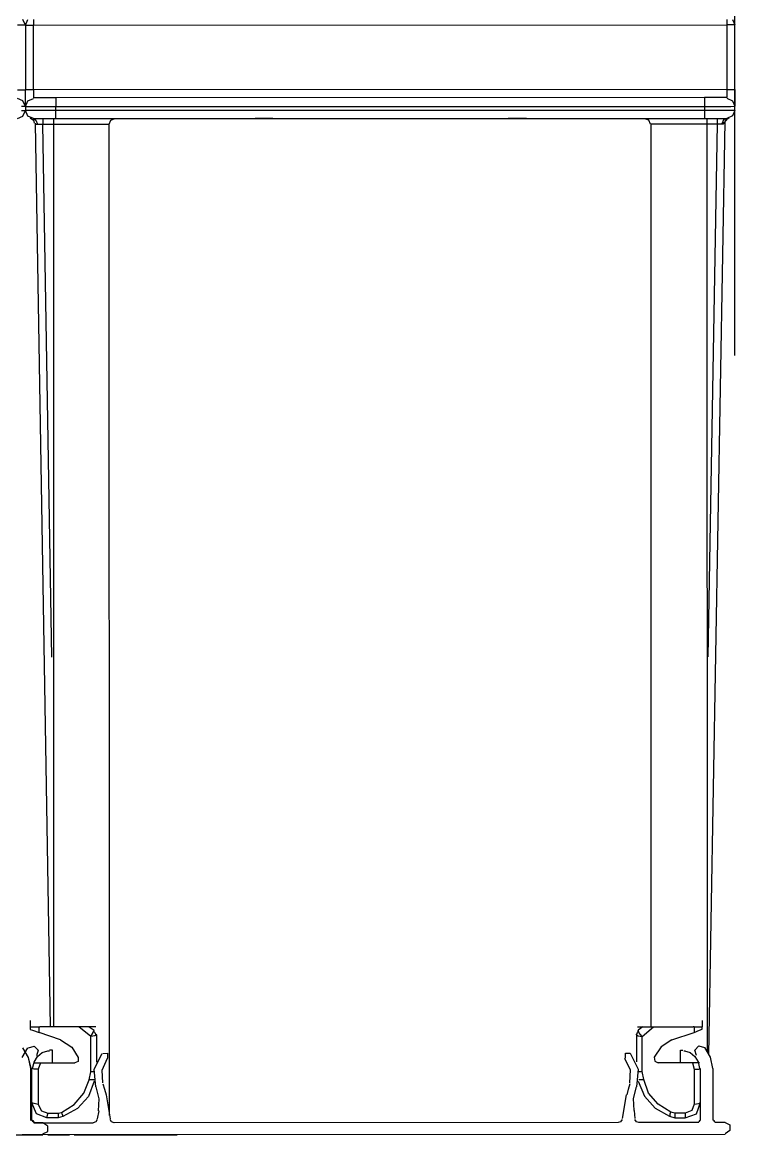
# Model space of a CAD drawing. Header units: millimetres. Extents: x 0 to 99.3, y 0 to 70.2.
# Drawn here: x 15.2661 to 15.3555, y 26.7955 to 26.9351 of the extents above; entities that cross this region are included whole.
import ezdxf

# ---------------------------------------------------------------- set-up
doc = ezdxf.new("R2010")
doc.units = ezdxf.units.MM
doc.layers.add('ARQUITECTÓNICO', color=152, linetype='Continuous', lineweight=0)
doc.layers.add('Muebles', color=2, linetype='Continuous')

# ---------------------------------------------------------------- blocks, each defined once
blk = doc.blocks.new('racki')
at = {"layer": 'Muebles'}
for p, q in [((1558.97883, 470.62778), (1558.97823, 470.62748)), ((1558.97823, 470.62748), (1558.97823, 470.62678)), ((1559.0688, 470.62785), (1558.97883, 470.62788)), ((1559.58703, 470.62735), (1559.58763, 470.62775)), ((1559.58703, 470.62665), (1559.58703, 470.62735)), ((1559.58763, 470.62785), (1559.6758, 470.62788)), ((1559.65638, 470.62787), (1559.65658, 470.62787)), ((1559.65708, 470.62787), (1559.65638, 470.62787)), ((1559.65638, 470.62787), (1559.65728, 470.62787)), ((1559.65728, 470.62787), (1559.65638, 470.62787)), ((1559.65638, 470.62787), (1559.65708, 470.62787)), ((1559.65658, 470.62787), (1559.65638, 470.62787)), ((1559.65658, 470.62787), (1559.66929, 470.62787)), ((1559.65728, 470.62787), (1559.65658, 470.62787)), ((1559.65658, 470.62787), (1559.65728, 470.62787)), ((1559.65728, 470.62787), (1559.65658, 470.62787)), ((1559.65658, 470.62787), (1559.65728, 470.62787)), ((1559.65658, 470.62787), (1559.65728, 470.62787)), ((1559.65728, 470.62787), (1559.65658, 470.62787)), ((1559.66929, 470.62787), (1559.65658, 470.62787)), ((1559.65658, 470.62787), (1559.66929, 470.62787)), ((1559.65778, 470.62787), (1559.65768, 470.62787)), ((1559.65768, 470.62787), (1559.66819, 470.62787)), ((1559.65788, 470.62787), (1559.65778, 470.62787)), ((1559.65798, 470.62787), (1559.65788, 470.62787)), ((1559.65808, 470.62787), (1559.65798, 470.62787)), ((1559.65818, 470.62787), (1559.65808, 470.62787)), ((1559.66109, 470.62787), (1559.65818, 470.62787)), ((1559.65828, 470.62787), (1559.65818, 470.62787)), ((1559.65979, 470.62787), (1559.65828, 470.62787)), ((1559.66259, 470.62787), (1559.65828, 470.62787)), ((1559.65838, 470.62787), (1559.65828, 470.62787)), ((1559.65828, 470.62787), (1559.65838, 470.62787)), ((1559.65838, 470.62787), (1559.65828, 470.62787)), ((1559.65828, 470.62787), (1559.65878, 470.62787)), ((1559.65888, 470.62787), (1559.65828, 470.62787)), ((1559.65828, 470.62787), (1559.65838, 470.62787)), ((1559.65838, 470.62787), (1559.65828, 470.62787)), ((1559.65838, 470.62787), (1559.65848, 470.62787)), ((1559.65878, 470.62787), (1559.65838, 470.62787)), ((1559.65878, 470.62787), (1559.65838, 470.62787)), ((1559.65838, 470.62787), (1559.65888, 470.62787)), ((1559.65848, 470.62787), (1559.65838, 470.62787)), ((1559.66429, 470.62787), (1559.65848, 470.62787)), ((1559.65848, 470.62787), (1559.65858, 470.62787)), ((1559.65858, 470.62787), (1559.65848, 470.62787)), ((1559.65858, 470.62787), (1559.65868, 470.62787)), ((1559.65878, 470.62787), (1559.65858, 470.62787)), ((1559.65868, 470.62787), (1559.65878, 470.62787)), ((1559.65878, 470.62787), (1559.65888, 470.62787)), ((1559.65939, 470.62787), (1559.65878, 470.62787)), ((1559.65939, 470.62787), (1559.65878, 470.62787)), ((1559.65878, 470.62787), (1559.65929, 470.62787)), ((1559.65888, 470.62787), (1559.65878, 470.62787)), ((1559.65888, 470.62787), (1559.65898, 470.62787)), ((1559.65949, 470.62787), (1559.65888, 470.62787)), ((1559.65888, 470.62787), (1559.65959, 470.62787)), ((1559.65898, 470.62787), (1559.65888, 470.62787)), ((1559.66409, 470.62787), (1559.65898, 470.62787)), ((1559.65898, 470.62787), (1559.65908, 470.62787)), ((1559.65908, 470.62787), (1559.65929, 470.62787)), ((1559.65929, 470.62787), (1559.65918, 470.62787)), ((1559.65918, 470.62787), (1559.66699, 470.62787)), ((1559.65939, 470.62787), (1559.65918, 470.62787)), ((1559.65929, 470.62787), (1559.65939, 470.62787)), ((1559.65939, 470.62787), (1559.65929, 470.62787)), ((1559.65929, 470.62787), (1559.66009, 470.62787)), ((1559.65939, 470.62787), (1559.65959, 470.62787)), ((1559.65959, 470.62787), (1559.65939, 470.62787)), ((1559.66009, 470.62787), (1559.65939, 470.62787)), ((1559.66009, 470.62787), (1559.65939, 470.62787)), ((1559.65949, 470.62787), (1559.65939, 470.62787)), ((1559.65989, 470.62787), (1559.65949, 470.62787)), ((1559.65959, 470.62787), (1559.65949, 470.62787)), ((1559.65949, 470.62787), (1559.65969, 470.62787)), ((1559.65969, 470.62787), (1559.65949, 470.62787)), ((1559.65949, 470.62787), (1559.65959, 470.62787)), ((1559.65969, 470.62787), (1559.65949, 470.62787)), ((1559.65959, 470.62787), (1559.65969, 470.62787)), ((1559.65969, 470.62787), (1559.65959, 470.62787)), ((1559.65959, 470.62787), (1559.65989, 470.62787)), ((1559.65979, 470.62787), (1559.65959, 470.62787)), ((1559.65959, 470.62787), (1559.65979, 470.62787)), ((1559.65969, 470.62787), (1559.65989, 470.62787)), ((1559.65979, 470.62787), (1559.65969, 470.62787)), ((1559.65969, 470.62787), (1559.65979, 470.62787)), ((1559.65979, 470.62787), (1559.65969, 470.62787)), ((1559.65979, 470.62787), (1559.65969, 470.62787)), ((1559.65999, 470.62787), (1559.65979, 470.62787)), ((1559.65999, 470.62787), (1559.65979, 470.62787)), ((1559.65979, 470.62787), (1559.65999, 470.62787)), ((1559.65999, 470.62787), (1559.65979, 470.62787)), ((1559.65979, 470.62787), (1559.65999, 470.62787)), ((1559.65979, 470.62787), (1559.65989, 470.62787)), ((1559.65999, 470.62787), (1559.65979, 470.62787)), ((1559.65989, 470.62787), (1559.66009, 470.62787)), ((1559.66029, 470.62787), (1559.65989, 470.62787)), ((1559.65989, 470.62787), (1559.66039, 470.62787)), ((1559.65989, 470.62787), (1559.66009, 470.62787)), ((1559.66009, 470.62787), (1559.65999, 470.62787)), ((1559.66009, 470.62787), (1559.65999, 470.62787)), ((1559.65999, 470.62787), (1559.66009, 470.62787)), ((1559.66009, 470.62787), (1559.65999, 470.62787)), ((1559.65999, 470.62787), (1559.66009, 470.62787)), ((1559.66019, 470.62787), (1559.65999, 470.62787)), ((1559.66009, 470.62787), (1559.66029, 470.62787)), ((1559.66019, 470.62787), (1559.66009, 470.62787)), ((1559.66029, 470.62787), (1559.66009, 470.62787)), ((1559.66059, 470.62787), (1559.66009, 470.62787)), ((1559.66009, 470.62787), (1559.66059, 470.62787)), ((1559.66009, 470.62787), (1559.66019, 470.62787)), ((1559.66019, 470.62787), (1559.66009, 470.62787)), ((1559.66009, 470.62787), (1559.66029, 470.62787)), ((1559.66039, 470.62787), (1559.66019, 470.62787)), ((1559.66039, 470.62787), (1559.66019, 470.62787)), ((1559.66029, 470.62787), (1559.66039, 470.62787)), ((1559.66049, 470.62787), (1559.66029, 470.62787)), ((1559.66079, 470.62787), (1559.66029, 470.62787)), ((1559.66029, 470.62787), (1559.66049, 470.62787)), ((1559.66039, 470.62787), (1559.66059, 470.62787)), ((1559.66059, 470.62787), (1559.66039, 470.62787)), ((1559.66039, 470.62787), (1559.66319, 470.62787)), ((1559.66049, 470.62787), (1559.66039, 470.62787)), ((1559.66039, 470.62787), (1559.66079, 470.62787)), ((1559.66049, 470.62787), (1559.66039, 470.62787)), ((1559.66099, 470.62787), (1559.66049, 470.62787)), ((1559.66059, 470.62787), (1559.66049, 470.62787)), ((1559.66049, 470.62787), (1559.66059, 470.62787)), ((1559.66069, 470.62787), (1559.66049, 470.62787)), ((1559.66059, 470.62787), (1559.66079, 470.62787)), ((1559.66089, 470.62787), (1559.66059, 470.62787)), ((1559.66069, 470.62787), (1559.66059, 470.62787)), ((1559.66109, 470.62787), (1559.66059, 470.62787)), ((1559.66059, 470.62787), (1559.66099, 470.62787)), ((1559.66059, 470.62787), (1559.66079, 470.62787)), ((1559.66079, 470.62787), (1559.66069, 470.62787)), ((1559.66089, 470.62787), (1559.66069, 470.62787)), ((1559.66079, 470.62787), (1559.66099, 470.62787)), ((1559.66279, 470.62787), (1559.66079, 470.62787)), ((1559.66129, 470.62787), (1559.66079, 470.62787)), ((1559.66079, 470.62787), (1559.66129, 470.62787)), ((1559.66079, 470.62787), (1559.66099, 470.62787)), ((1559.66179, 470.62787), (1559.66089, 470.62787)), ((1559.66109, 470.62787), (1559.66089, 470.62787)), ((1559.66109, 470.62787), (1559.66089, 470.62787)), ((1559.66099, 470.62787), (1559.66119, 470.62787)), ((1559.66149, 470.62787), (1559.66099, 470.62787)), ((1559.66149, 470.62787), (1559.66099, 470.62787)), ((1559.66099, 470.62787), (1559.66149, 470.62787)), ((1559.66099, 470.62787), (1559.66119, 470.62787)), ((1559.66509, 470.62787), (1559.66109, 470.62787)), ((1559.66699, 470.62787), (1559.66109, 470.62787)), ((1559.66129, 470.62787), (1559.66109, 470.62787)), ((1559.66109, 470.62787), (1559.66509, 470.62787)), ((1559.66699, 470.62787), (1559.66109, 470.62787)), ((1559.66109, 470.62787), (1559.66329, 470.62787)), ((1559.66329, 470.62787), (1559.66109, 470.62787)), ((1559.66109, 470.62787), (1559.66699, 470.62787)), ((1559.66699, 470.62787), (1559.66109, 470.62787)), ((1559.66529, 470.62787), (1559.66109, 470.62787)), ((1559.66109, 470.62787), (1559.66579, 470.62787)), ((1559.66149, 470.62787), (1559.66109, 470.62787)), ((1559.66229, 470.62787), (1559.66109, 470.62787)), ((1559.66109, 470.62787), (1559.66229, 470.62787)), ((1559.66699, 470.62787), (1559.66109, 470.62787)), ((1559.66109, 470.62787), (1559.66119, 470.62787)), ((1559.66129, 470.62787), (1559.66109, 470.62787)), ((1559.66119, 470.62787), (1559.66139, 470.62787)), ((1559.66119, 470.62787), (1559.66129, 470.62787)), ((1559.66119, 470.62787), (1559.66139, 470.62787)), ((1559.66439, 470.62787), (1559.66129, 470.62787)), ((1559.66179, 470.62787), (1559.66129, 470.62787)), ((1559.66129, 470.62787), (1559.66179, 470.62787)), ((1559.66129, 470.62787), (1559.66139, 470.62787)), ((1559.66149, 470.62787), (1559.66129, 470.62787)), ((1559.66139, 470.62787), (1559.66159, 470.62787)), ((1559.66139, 470.62787), (1559.66149, 470.62787)), ((1559.66139, 470.62787), (1559.66159, 470.62787)), ((1559.66199, 470.62787), (1559.66149, 470.62787)), ((1559.66199, 470.62787), (1559.66149, 470.62787)), ((1559.66149, 470.62787), (1559.66199, 470.62787)), ((1559.66149, 470.62787), (1559.66159, 470.62787)), ((1559.66169, 470.62787), (1559.66149, 470.62787)), ((1559.66159, 470.62787), (1559.66179, 470.62787)), ((1559.66159, 470.62787), (1559.66169, 470.62787)), ((1559.66159, 470.62787), (1559.66179, 470.62787)), ((1559.66169, 470.62787), (1559.66179, 470.62787)), ((1559.66189, 470.62787), (1559.66169, 470.62787)), ((1559.66179, 470.62787), (1559.66199, 470.62787)), ((1559.66229, 470.62787), (1559.66179, 470.62787)), ((1559.66179, 470.62787), (1559.66229, 470.62787)), ((1559.66179, 470.62787), (1559.66189, 470.62787)), ((1559.66179, 470.62787), (1559.66199, 470.62787)), ((1559.66189, 470.62787), (1559.66619, 470.62787)), ((1559.66199, 470.62787), (1559.66189, 470.62787)), ((1559.66199, 470.62787), (1559.66219, 470.62787)), ((1559.66229, 470.62787), (1559.66199, 470.62787)), ((1559.66199, 470.62787), (1559.66259, 470.62787)), ((1559.66249, 470.62787), (1559.66199, 470.62787)), ((1559.66219, 470.62787), (1559.66199, 470.62787)), ((1559.66199, 470.62787), (1559.66209, 470.62787)), ((1559.66209, 470.62787), (1559.66229, 470.62787)), ((1559.66219, 470.62787), (1559.66229, 470.62787)), ((1559.66219, 470.62787), (1559.66249, 470.62787)), ((1559.66249, 470.62787), (1559.66219, 470.62787)), ((1559.66219, 470.62787), (1559.66229, 470.62787)), ((1559.66229, 470.62787), (1559.66219, 470.62787)), ((1559.66239, 470.62787), (1559.66219, 470.62787)), ((1559.66229, 470.62787), (1559.66699, 470.62787)), ((1559.66239, 470.62787), (1559.66229, 470.62787)), ((1559.66229, 470.62787), (1559.66559, 470.62787)), ((1559.66229, 470.62787), (1559.66249, 470.62787)), ((1559.66249, 470.62787), (1559.66229, 470.62787)), ((1559.66699, 470.62787), (1559.66229, 470.62787)), ((1559.66229, 470.62787), (1559.66279, 470.62787)), ((1559.66279, 470.62787), (1559.66229, 470.62787)), ((1559.66229, 470.62787), (1559.66259, 470.62787)), ((1559.66269, 470.62787), (1559.66229, 470.62787)), ((1559.66229, 470.62787), (1559.66249, 470.62787)), ((1559.66249, 470.62787), (1559.66239, 470.62787)), ((1559.66259, 470.62787), (1559.66239, 470.62787)), ((1559.66259, 470.62787), (1559.66249, 470.62787)), ((1559.66249, 470.62787), (1559.66269, 470.62787)), ((1559.66309, 470.62787), (1559.66249, 470.62787)), ((1559.66309, 470.62787), (1559.66249, 470.62787)), ((1559.66249, 470.62787), (1559.66279, 470.62787)), ((1559.66259, 470.62787), (1559.66249, 470.62787)), ((1559.66249, 470.62787), (1559.66269, 470.62787)), ((1559.66269, 470.62787), (1559.66259, 470.62787)), ((1559.66259, 470.62787), (1559.66289, 470.62787)), ((1559.66259, 470.62787), (1559.66319, 470.62787)), ((1559.66269, 470.62787), (1559.66259, 470.62787)), ((1559.66259, 470.62787), (1559.66269, 470.62787)), ((1559.66279, 470.62787), (1559.66259, 470.62787)), ((1559.66519, 470.62787), (1559.66269, 470.62787)), ((1559.66269, 470.62787), (1559.66289, 470.62787)), ((1559.66299, 470.62787), (1559.66269, 470.62787)), ((1559.66269, 470.62787), (1559.66289, 470.62787)), ((1559.66289, 470.62787), (1559.66269, 470.62787)), ((1559.66269, 470.62787), (1559.66279, 470.62787)), ((1559.66289, 470.62787), (1559.66279, 470.62787)), ((1559.66279, 470.62787), (1559.66329, 470.62787)), ((1559.66329, 470.62787), (1559.66279, 470.62787)), ((1559.66279, 470.62787), (1559.66299, 470.62787)), ((1559.66289, 470.62787), (1559.66279, 470.62787)), ((1559.66279, 470.62787), (1559.66299, 470.62787)), ((1559.66289, 470.62787), (1559.66299, 470.62787)), ((1559.66289, 470.62787), (1559.66319, 470.62787)), ((1559.66309, 470.62787), (1559.66289, 470.62787)), ((1559.66289, 470.62787), (1559.66309, 470.62787)), ((1559.66309, 470.62787), (1559.66289, 470.62787)), ((1559.66309, 470.62787), (1559.66289, 470.62787)), ((1559.66299, 470.62787), (1559.66319, 470.62787)), ((1559.66299, 470.62787), (1559.66309, 470.62787)), ((1559.66309, 470.62787), (1559.66299, 470.62787)), ((1559.66299, 470.62787), (1559.66309, 470.62787)), ((1559.66429, 470.62787), (1559.66309, 470.62787)), ((1559.66309, 470.62787), (1559.66469, 470.62787)), ((1559.66469, 470.62787), (1559.66309, 470.62787)), ((1559.66329, 470.62787), (1559.66309, 470.62787)), ((1559.66319, 470.62787), (1559.66309, 470.62787)), ((1559.66359, 470.62787), (1559.66309, 470.62787)), ((1559.66309, 470.62787), (1559.66319, 470.62787)), ((1559.66319, 470.62787), (1559.66309, 470.62787)), ((1559.66319, 470.62787), (1559.66329, 470.62787)), ((1559.66319, 470.62787), (1559.66349, 470.62787)), ((1559.66319, 470.62787), (1559.66369, 470.62787)), ((1559.66329, 470.62787), (1559.66349, 470.62787)), ((1559.66359, 470.62787), (1559.66329, 470.62787)), ((1559.66329, 470.62787), (1559.66379, 470.62787)), ((1559.66379, 470.62787), (1559.66329, 470.62787)), ((1559.66349, 470.62787), (1559.66359, 470.62787)), ((1559.66349, 470.62787), (1559.66369, 470.62787)), ((1559.66359, 470.62787), (1559.66369, 470.62787)), ((1559.66419, 470.62787), (1559.66359, 470.62787)), ((1559.66419, 470.62787), (1559.66359, 470.62787)), ((1559.66369, 470.62787), (1559.66379, 470.62787)), ((1559.66369, 470.62787), (1559.66429, 470.62787)), ((1559.66369, 470.62787), (1559.66429, 470.62787)), ((1559.66379, 470.62787), (1559.66389, 470.62787)), ((1559.66379, 470.62787), (1559.66419, 470.62787)), ((1559.66429, 470.62787), (1559.66379, 470.62787)), ((1559.66389, 470.62787), (1559.66399, 470.62787)), ((1559.66399, 470.62787), (1559.66409, 470.62787)), ((1559.66409, 470.62787), (1559.66419, 470.62787)), ((1559.66429, 470.62787), (1559.66409, 470.62787)), ((1559.66429, 470.62787), (1559.66419, 470.62787)), ((1559.66429, 470.62787), (1559.66419, 470.62787)), ((1559.66419, 470.62787), (1559.66429, 470.62787)), ((1559.66439, 470.62787), (1559.66429, 470.62787)), ((1559.66439, 470.62787), (1559.66429, 470.62787)), ((1559.66429, 470.62787), (1559.66699, 470.62787)), ((1559.66449, 470.62787), (1559.66439, 470.62787)), ((1559.66449, 470.62787), (1559.66439, 470.62787)), ((1559.66699, 470.62787), (1559.66449, 470.62787)), ((1559.66459, 470.62787), (1559.66449, 470.62787)), ((1559.66469, 470.62787), (1559.66459, 470.62787)), ((1559.66479, 470.62787), (1559.66469, 470.62787)), ((1559.66699, 470.62787), (1559.66479, 470.62787)), ((1559.66479, 470.62787), (1559.66699, 470.62787)), ((1559.66489, 470.62787), (1559.66479, 470.62787)), ((1559.66819, 470.62787), (1559.66489, 470.62787)), ((1559.66529, 470.62787), (1559.66519, 470.62787)), ((1559.66539, 470.62787), (1559.66529, 470.62787)), ((1559.66539, 470.62787), (1559.66529, 470.62787)), ((1559.66549, 470.62787), (1559.66539, 470.62787)), ((1559.66539, 470.62787), (1559.66559, 470.62787)), ((1559.66549, 470.62787), (1559.66539, 470.62787)), ((1559.66559, 470.62787), (1559.66549, 470.62787)), ((1559.66559, 470.62787), (1559.66549, 470.62787)), ((1559.66559, 470.62787), (1559.66569, 470.62787)), ((1559.66569, 470.62787), (1559.66559, 470.62787)), ((1559.66579, 470.62787), (1559.66599, 470.62787)), ((1559.66599, 470.62787), (1559.66619, 470.62787)), ((1559.66699, 470.62787), (1559.66599, 470.62787)), ((1559.66599, 470.62787), (1559.66699, 470.62787)), ((1559.66619, 470.62787), (1559.66629, 470.62787)), ((1559.66619, 470.62787), (1559.66629, 470.62787)), ((1559.66629, 470.62787), (1559.66639, 470.62787)), ((1559.66639, 470.62787), (1559.66649, 470.62787)), ((1559.66649, 470.62787), (1559.66659, 470.62787)), ((1559.66659, 470.62787), (1559.66669, 470.62787)), ((1559.66669, 470.62787), (1559.66679, 470.62787)), ((1559.66679, 470.62787), (1559.66689, 470.62787)), ((1559.66689, 470.62787), (1559.66699, 470.62787)), ((1559.6725, 470.62788), (1559.66989, 470.62787)), ((1559.6723, 470.62788), (1559.66989, 470.62787)), ((1559.6726, 470.62788), (1559.66999, 470.62787)), ((1559.66999, 470.62787), (1559.6718, 470.62787)), ((1559.6726, 470.62788), (1559.66999, 470.62787)), ((1559.66999, 470.62787), (1559.6726, 470.62788)), ((1559.6726, 470.62788), (1559.66999, 470.62787)), ((1559.6726, 470.62788), (1559.66999, 470.62787)), ((1559.66999, 470.62787), (1559.6716, 470.62787)), ((1559.6716, 470.62787), (1559.66999, 470.62787)), ((1559.66999, 470.62787), (1559.6726, 470.62788)), ((1559.6726, 470.62788), (1559.66999, 470.62787)), ((1559.66999, 470.62787), (1559.6716, 470.62787)), ((1559.6716, 470.62787), (1559.66999, 470.62787)), ((1559.66999, 470.62787), (1559.6726, 470.62788)), ((1559.6726, 470.62788), (1559.66999, 470.62787)), ((1559.6726, 470.62788), (1559.66999, 470.62787)), ((1559.66999, 470.62787), (1559.6726, 470.62788)), ((1559.6726, 470.62788), (1559.66999, 470.62787)), ((1559.66999, 470.62787), (1559.6715, 470.62787)), ((1559.6715, 470.62787), (1559.66999, 470.62787)), ((1559.66999, 470.62787), (1559.6726, 470.62788)), ((1559.6726, 470.62788), (1559.66999, 470.62787)), ((1559.6726, 470.62788), (1559.66999, 470.62787)), ((1559.66999, 470.62787), (1559.6726, 470.62788)), ((1559.6726, 470.62788), (1559.66999, 470.62787)), ((1559.66999, 470.62787), (1559.6715, 470.62787)), ((1559.6715, 470.62787), (1559.66999, 470.62787)), ((1559.66999, 470.62787), (1559.6726, 470.62788)), ((1559.6726, 470.62788), (1559.66999, 470.62787)), ((1559.66999, 470.62787), (1559.67059, 470.62787)), ((1559.66999, 470.62787), (1559.67059, 470.62787)), ((1559.66999, 470.62787), (1559.67059, 470.62787)), ((1559.67059, 470.62787), (1559.66999, 470.62787)), ((1559.66999, 470.62787), (1559.67059, 470.62787)), ((1559.66999, 470.62787), (1559.67009, 470.62787)), ((1559.67009, 470.62787), (1559.67019, 470.62787)), ((1559.67019, 470.62787), (1559.67029, 470.62787)), ((1559.672, 470.62788), (1559.67029, 470.62787)), ((1559.67029, 470.62787), (1559.67049, 470.62787)), ((1559.67029, 470.62787), (1559.67049, 470.62787)), ((1559.67049, 470.62787), (1559.6726, 470.62788)), ((1559.6726, 470.62788), (1559.67049, 470.62787)), ((1559.67049, 470.62787), (1559.6726, 470.62788)), ((1559.6726, 470.62788), (1559.67049, 470.62787)), ((1559.67049, 470.62787), (1559.6726, 470.62788)), ((1559.6726, 470.62788), (1559.67049, 470.62787)), ((1559.67049, 470.62787), (1559.6726, 470.62788)), ((1559.6726, 470.62788), (1559.67049, 470.62787)), ((1559.67049, 470.62787), (1559.67059, 470.62787)), ((1559.67049, 470.62787), (1559.67059, 470.62787)), ((1559.6726, 470.62788), (1559.67059, 470.62787)), ((1559.67059, 470.62787), (1559.6726, 470.62788)), ((1559.67059, 470.62787), (1559.67089, 470.62787)), ((1559.67059, 470.62787), (1559.67079, 470.62787)), ((1559.67069, 470.62787), (1559.67059, 470.62787)), ((1559.67059, 470.62787), (1559.67069, 470.62787)), ((1559.67059, 470.62787), (1559.67089, 470.62787)), ((1559.67059, 470.62787), (1559.67089, 470.62787)), ((1559.67059, 470.62787), (1559.67099, 470.62787)), ((1559.67069, 470.62787), (1559.67059, 470.62787)), ((1559.67059, 470.62787), (1559.67069, 470.62787)), ((1559.67079, 470.62787), (1559.67069, 470.62787)), ((1559.67069, 470.62787), (1559.67079, 470.62787)), ((1559.67079, 470.62787), (1559.67069, 470.62787)), ((1559.67069, 470.62787), (1559.67079, 470.62787)), ((1559.6717, 470.62787), (1559.67079, 470.62787)), ((1559.67079, 470.62787), (1559.6717, 470.62787)), ((1559.6717, 470.62787), (1559.67079, 470.62787)), ((1559.67079, 470.62787), (1559.6717, 470.62787)), ((1559.6717, 470.62787), (1559.67079, 470.62787)), ((1559.67079, 470.62787), (1559.6717, 470.62787)), ((1559.67079, 470.62787), (1559.67109, 470.62787)), ((1559.67089, 470.62787), (1559.67079, 470.62787)), ((1559.67079, 470.62787), (1559.67089, 470.62787)), ((1559.67089, 470.62787), (1559.67079, 470.62787)), ((1559.67079, 470.62787), (1559.67089, 470.62787)), ((1559.67089, 470.62787), (1559.6716, 470.62787)), ((1559.67089, 470.62787), (1559.6716, 470.62787)), ((1559.67089, 470.62787), (1559.6716, 470.62787)), ((1559.67099, 470.62787), (1559.67089, 470.62787)), ((1559.67089, 470.62787), (1559.67099, 470.62787)), ((1559.67099, 470.62787), (1559.67089, 470.62787)), ((1559.67089, 470.62787), (1559.67099, 470.62787)), ((1559.6726, 470.62788), (1559.67099, 470.62787)), ((1559.67099, 470.62787), (1559.6726, 470.62788)), ((1559.6726, 470.62788), (1559.67099, 470.62787)), ((1559.67099, 470.62787), (1559.6726, 470.62788)), ((1559.67109, 470.62787), (1559.67099, 470.62787)), ((1559.67099, 470.62787), (1559.67109, 470.62787)), ((1559.67099, 470.62787), (1559.67109, 470.62787)), ((1559.6716, 470.62787), (1559.67109, 470.62787)), ((1559.67109, 470.62787), (1559.6726, 470.62788)), ((1559.67109, 470.62787), (1559.6713, 470.62787)), ((1559.67109, 470.62787), (1559.67119, 470.62787)), ((1559.67119, 470.62787), (1559.6713, 470.62787)), ((1559.6713, 470.62787), (1559.6714, 470.62787)), ((1559.6713, 470.62787), (1559.6714, 470.62787)), ((1559.6726, 470.62788), (1559.6714, 470.62787)), ((1559.6714, 470.62787), (1559.6715, 470.62787)), ((1559.6716, 470.62787), (1559.6715, 470.62787)), ((1559.6715, 470.62787), (1559.6719, 470.62788)), ((1559.6715, 470.62787), (1559.6716, 470.62787)), ((1559.6717, 470.62787), (1559.6716, 470.62787)), ((1559.6716, 470.62787), (1559.6719, 470.62788)), ((1559.6716, 470.62787), (1559.6719, 470.62788)), ((1559.6716, 470.62787), (1559.6719, 470.62788)), ((1559.6717, 470.62787), (1559.6716, 470.62787)), ((1559.6716, 470.62787), (1559.6717, 470.62787)), ((1559.6718, 470.62787), (1559.6717, 470.62787)), ((1559.6718, 470.62787), (1559.6717, 470.62787)), ((1559.6717, 470.62787), (1559.6718, 470.62787)), ((1559.6718, 470.62787), (1559.6726, 470.62788)), ((1559.6719, 470.62788), (1559.6718, 470.62787)), ((1559.6719, 470.62788), (1559.6718, 470.62787)), ((1559.6718, 470.62787), (1559.6719, 470.62788)), ((1559.6719, 470.62788), (1559.6726, 470.62788)), ((1559.6719, 470.62788), (1559.6726, 470.62788)), ((1559.6719, 470.62788), (1559.6726, 470.62788)), ((1559.6719, 470.62788), (1559.672, 470.62788)), ((1559.672, 470.62788), (1559.6721, 470.62788)), ((1559.6721, 470.62788), (1559.6722, 470.62788)), ((1559.6722, 470.62788), (1559.6723, 470.62788)), ((1559.6726, 470.62788), (1559.6723, 470.62788)), ((1559.6723, 470.62788), (1559.6726, 470.62788)), ((1559.6726, 470.62788), (1559.6723, 470.62788)), ((1559.6723, 470.62788), (1559.6724, 470.62788)), ((1559.6724, 470.62788), (1559.6723, 470.62788)), ((1559.6726, 470.62788), (1559.6723, 470.62788)), ((1559.6723, 470.62788), (1559.6726, 470.62788)), ((1559.6723, 470.62788), (1559.6726, 470.62788)), ((1559.6726, 470.62788), (1559.6723, 470.62788)), ((1559.6723, 470.62788), (1559.6724, 470.62788)), ((1559.6724, 470.62788), (1559.6725, 470.62788)), ((1559.6725, 470.62788), (1559.6724, 470.62788)), ((1559.6724, 470.62788), (1559.6725, 470.62788)), ((1559.6725, 470.62788), (1559.6726, 470.62788)), ((1559.6726, 470.62788), (1559.6725, 470.62788)), ((1559.6725, 470.62788), (1559.6726, 470.62788)), ((1559.6732, 470.62778), (1559.6726, 470.62748)), ((1559.6726, 470.62748), (1559.6726, 470.62678)), ((1558.97823, 470.62678), (1558.97883, 470.62638)), ((1558.97883, 470.62638), (1558.98003, 470.62638)), ((1558.98013, 470.62617), (1558.98003, 470.62627)), ((1558.98023, 470.62607), (1558.98013, 470.62617)), ((1558.98033, 470.62607), (1558.98033, 470.61957)), ((1559.58763, 470.62635), (1559.58703, 470.62665)), ((1559.58763, 470.62635), (1559.58893, 470.62635)), ((1559.58893, 470.62625), (1559.58903, 470.62615)), ((1559.58903, 470.62615), (1559.58913, 470.62605)), ((1559.58913, 470.62605), (1559.58913, 470.61955)), ((1559.59073, 470.62605), (1559.59083, 470.62615)), ((1559.59073, 470.62605), (1559.59073, 470.61955)), ((1559.59083, 470.62615), (1559.59093, 470.62625)), ((1559.59093, 470.62635), (1559.59844, 470.62635)), ((1559.59263, 470.62575), (1559.59123, 470.62525)), ((1559.59393, 470.62575), (1559.59263, 470.62575)), ((1559.59263, 470.62555), (1559.59263, 470.62575)), ((1559.59463, 470.62555), (1559.59393, 470.62575)), ((1559.59393, 470.62565), (1559.59393, 470.62575)), ((1559.59844, 470.62635), (1559.59874, 470.62625)), ((1559.59874, 470.62625), (1559.59894, 470.62595)), ((1559.59904, 470.62485), (1559.59894, 470.62585)), ((1559.60004, 470.62285), (1559.60054, 470.62585)), ((1559.60054, 470.62595), (1559.60074, 470.62626)), ((1559.60074, 470.62626), (1559.60104, 470.62636)), ((1559.60104, 470.62636), (1559.66429, 470.62637)), ((1559.66429, 470.62637), (1559.66459, 470.62627)), ((1559.66459, 470.62627), (1559.66479, 470.62597)), ((1559.66529, 470.62287), (1559.66479, 470.62587)), ((1559.66619, 470.62487), (1559.66639, 470.62587)), ((1559.66639, 470.62597), (1559.66659, 470.62627)), ((1559.66659, 470.62627), (1559.66689, 470.62637)), ((1559.6743, 470.62637), (1559.66689, 470.62637)), ((1559.6707, 470.62557), (1559.6713, 470.62577)), ((1559.6713, 470.62577), (1559.6727, 470.62577)), ((1559.6713, 470.62567), (1559.6713, 470.62577)), ((1559.6726, 470.62678), (1559.6732, 470.62638)), ((1559.6727, 470.62557), (1559.6727, 470.62577)), ((1559.6727, 470.62577), (1559.674, 470.62527)), ((1559.6732, 470.62638), (1559.6744, 470.62638)), ((1559.6743, 470.62627), (1559.6744, 470.62617)), ((1559.6745, 470.62617), (1559.6744, 470.62627)), ((1559.6744, 470.62617), (1559.6745, 470.62607)), ((1559.6746, 470.62607), (1559.6745, 470.62617)), ((1559.6746, 470.62607), (1559.6746, 470.61957)), ((1559.6747, 470.62607), (1559.6747, 470.61957)), ((1559.59123, 470.62525), (1559.59073, 470.62385)), ((1559.59153, 470.62405), (1559.59183, 470.62485)), ((1559.59183, 470.62485), (1559.59263, 470.62515)), ((1559.59263, 470.62515), (1559.59263, 470.62555)), ((1559.59263, 470.62515), (1559.59393, 470.62515)), ((1559.59393, 470.62545), (1559.59393, 470.62565)), ((1559.59393, 470.62515), (1559.59393, 470.62545)), ((1559.59393, 470.62515), (1559.59443, 470.62505)), ((1559.59453, 470.62525), (1559.59443, 470.62505)), ((1559.59443, 470.62505), (1559.59603, 470.62405)), ((1559.59463, 470.62555), (1559.59453, 470.62545)), ((1559.59453, 470.62545), (1559.59453, 470.62525)), ((1559.59643, 470.62455), (1559.59463, 470.62555)), ((1559.59774, 470.62305), (1559.59643, 470.62455)), ((1559.59904, 470.62485), (1559.59914, 470.62335)), ((1559.66486, 470.62546), (1559.66489, 470.5011)), ((1559.66619, 470.62337), (1559.66629, 470.62487)), ((1559.66749, 470.62307), (1559.66889, 470.62457)), ((1559.66889, 470.62457), (1559.6707, 470.62557)), ((1559.6709, 470.62507), (1559.66929, 470.62407)), ((1559.6707, 470.62557), (1559.6707, 470.62547)), ((1559.6707, 470.62547), (1559.6708, 470.62527)), ((1559.6708, 470.62527), (1559.6709, 470.62507)), ((1559.6713, 470.62517), (1559.6709, 470.62507)), ((1559.6713, 470.62547), (1559.6713, 470.62567)), ((1559.6713, 470.62517), (1559.6713, 470.62547)), ((1559.6726, 470.62517), (1559.6713, 470.62517)), ((1559.6726, 470.62517), (1559.6727, 470.62557)), ((1559.6734, 470.62487), (1559.6726, 470.62517)), ((1559.6738, 470.62407), (1559.6734, 470.62487)), ((1559.674, 470.62527), (1559.6746, 470.62387)), ((1559.59093, 470.62395), (1559.59073, 470.62385)), ((1559.59153, 470.62405), (1559.59093, 470.62395)), ((1559.59153, 470.61965), (1559.59153, 470.62405)), ((1559.59603, 470.62405), (1559.59724, 470.62265)), ((1559.59854, 470.62115), (1559.59774, 470.62305)), ((1559.59914, 470.62335), (1559.59874, 470.62185)), ((1559.66659, 470.62187), (1559.66619, 470.62337)), ((1559.66679, 470.62117), (1559.66749, 470.62307)), ((1559.66929, 470.62407), (1559.66809, 470.62267)), ((1559.6738, 470.61967), (1559.6738, 470.62407)), ((1559.6738, 470.62407), (1559.6743, 470.62397)), ((1559.6743, 470.62397), (1559.6746, 470.62387)), ((1559.59724, 470.62265), (1559.59784, 470.62095)), ((1559.59854, 470.61965), (1559.59874, 470.62185)), ((1559.59974, 470.62215), (1559.59954, 470.62145)), ((1559.59994, 470.62285), (1559.59974, 470.62215)), ((1559.66549, 470.62217), (1559.66529, 470.62287)), ((1559.66569, 470.62147), (1559.66549, 470.62217)), ((1559.66659, 470.62187), (1559.66679, 470.61967)), ((1559.66809, 470.62267), (1559.66739, 470.62097)), ((1559.59784, 470.62095), (1559.59804, 470.61995)), ((1559.59824, 470.62095), (1559.59784, 470.62095)), ((1559.59844, 470.62095), (1559.59824, 470.62095)), ((1559.59954, 470.61975), (1559.59964, 470.62135)), ((1559.66569, 470.62137), (1559.66579, 470.61977)), ((1559.66679, 470.62097), (1559.66709, 470.62097)), ((1559.66709, 470.62097), (1559.66739, 470.62097)), ((1559.66739, 470.62097), (1559.66719, 470.61997)), ((1558.98033, 470.61957), (1558.98063, 470.61817)), ((1559.58953, 470.61815), (1559.58923, 470.61955)), ((1559.59093, 470.61965), (1559.59073, 470.61955)), ((1559.59103, 470.61875), (1559.59083, 470.61955)), ((1559.59083, 470.61885), (1559.59093, 470.61885)), ((1559.59153, 470.61965), (1559.59093, 470.61965)), ((1559.59093, 470.61885), (1559.59113, 470.61885)), ((1559.59143, 470.61805), (1559.59103, 470.61875)), ((1559.59113, 470.61885), (1559.59143, 470.61885)), ((1559.59143, 470.61885), (1559.59173, 470.61885)), ((1559.59173, 470.61885), (1559.59153, 470.61965)), ((1559.59173, 470.61885), (1559.59604, 470.61885)), ((1559.59323, 470.61885), (1559.59323, 470.61725)), ((1559.59644, 470.61865), (1559.59604, 470.61885)), ((1559.59804, 470.61995), (1559.59804, 470.61555)), ((1559.59844, 470.61995), (1559.59804, 470.61995)), ((1559.59954, 470.61765), (1559.59854, 470.61965)), ((1559.59874, 470.61535), (1559.59874, 470.61875)), ((1559.60024, 470.61825), (1559.59954, 470.61975)), ((1559.66579, 470.61977), (1559.66509, 470.61827)), ((1559.66679, 470.61967), (1559.66579, 470.61767)), ((1559.66649, 470.61536), (1559.66649, 470.61877)), ((1559.66679, 470.61997), (1559.66719, 470.61997)), ((1559.66719, 470.61997), (1559.66719, 470.61556)), ((1559.6688, 470.61867), (1559.6692, 470.61887)), ((1559.6735, 470.61887), (1559.6692, 470.61887)), ((1559.672, 470.61887), (1559.672, 470.61727)), ((1559.6735, 470.61887), (1559.6738, 470.61967)), ((1559.6739, 470.61887), (1559.6735, 470.61887)), ((1559.6738, 470.61967), (1559.6743, 470.61967)), ((1559.6741, 470.61887), (1559.6739, 470.61887)), ((1559.6743, 470.61877), (1559.6739, 470.61807)), ((1559.6743, 470.61887), (1559.6741, 470.61887)), ((1559.6743, 470.61967), (1559.6746, 470.61957)), ((1559.6745, 470.61957), (1559.6743, 470.61877)), ((1559.6744, 470.61887), (1559.6743, 470.61887)), ((1559.6747, 470.61957), (1559.675, 470.61817)), ((1558.98063, 470.61817), (1558.98133, 470.61697)), ((1559.58969, 470.61787), (1559.58763, 470.50078)), ((1559.59023, 470.61694), (1559.58953, 470.61815)), ((1559.58993, 470.50108), (1559.5899, 470.61751)), ((1559.59123, 470.61795), (1559.59143, 470.61725)), ((1559.59203, 470.61755), (1559.59143, 470.61805)), ((1559.59273, 470.61735), (1559.59203, 470.61755)), ((1559.59273, 470.61735), (1559.59263, 470.61735)), ((1559.59283, 470.61735), (1559.59273, 470.61735)), ((1559.59564, 470.61685), (1559.59654, 470.61815)), ((1559.59654, 470.61815), (1559.59644, 470.61865)), ((1559.60014, 470.61765), (1559.59954, 470.61765)), ((1559.60014, 470.61825), (1559.60014, 470.61765)), ((1559.66509, 470.61766), (1559.66509, 470.61827)), ((1559.66569, 470.61767), (1559.66509, 470.61766)), ((1559.6688, 470.61817), (1559.6688, 470.61867)), ((1559.6696, 470.61687), (1559.6688, 470.61817)), ((1559.6725, 470.61737), (1559.6724, 470.61737)), ((1559.6726, 470.61737), (1559.6725, 470.61737)), ((1559.6733, 470.61757), (1559.6726, 470.61737)), ((1559.6739, 470.61807), (1559.6733, 470.61757)), ((1559.6738, 470.61727), (1559.674, 470.61797)), ((1559.6758, 470.61817), (1559.6751, 470.61697)), ((1559.59093, 470.61674), (1559.59023, 470.61694)), ((1559.59143, 470.61725), (1559.59093, 470.61674)), ((1559.59433, 470.61595), (1559.59153, 470.61504)), ((1559.59323, 470.61725), (1559.59293, 470.61725)), ((1559.59433, 470.61595), (1559.59564, 470.61685)), ((1559.671, 470.61597), (1559.6696, 470.61687)), ((1559.671, 470.61597), (1559.6737, 470.61506)), ((1559.672, 470.61727), (1559.6724, 470.61727)), ((1559.6743, 470.61677), (1559.6738, 470.61727)), ((1559.675, 470.61697), (1559.6743, 470.61677)), ((1559.59083, 470.61474), (1559.59053, 470.61464)), ((1559.59053, 470.61464), (1559.59053, 470.61434)), ((1559.59153, 470.61504), (1559.59083, 470.61474)), ((1559.59153, 470.61434), (1559.59153, 470.61504)), ((1559.59804, 470.61555), (1559.59664, 470.61434)), ((1559.59794, 470.61434), (1559.59854, 470.61475)), ((1559.59854, 470.61545), (1559.59804, 470.61555)), ((1559.59804, 470.61555), (1559.59844, 470.61505)), ((1559.59864, 470.61505), (1559.59844, 470.61485)), ((1559.59844, 470.61505), (1559.59854, 470.61475)), ((1559.59874, 470.61535), (1559.59854, 470.61545)), ((1559.59874, 470.61535), (1559.59864, 470.61505)), ((1559.59874, 470.61535), (1559.59874, 470.61525)), ((1559.66649, 470.61536), (1559.66669, 470.61546)), ((1559.66649, 470.61536), (1559.66649, 470.61526)), ((1559.66669, 470.61506), (1559.66659, 470.61536)), ((1559.66669, 470.61546), (1559.66719, 470.61556)), ((1559.66689, 470.61486), (1559.66669, 470.61506)), ((1559.66689, 470.61506), (1559.66679, 470.61476)), ((1559.6674, 470.61436), (1559.66679, 470.61476)), ((1559.66719, 470.61556), (1559.66689, 470.61506)), ((1559.66719, 470.61556), (1559.6687, 470.61436)), ((1559.6737, 470.61506), (1559.6737, 470.61436)), ((1559.6745, 470.61476), (1559.6737, 470.61506)), ((1559.6748, 470.61466), (1559.6745, 470.61476)), ((1559.6748, 470.61436), (1559.6748, 470.61466)), ((1559.59053, 470.61354), (1559.59053, 470.61434)), ((1559.59083, 470.61434), (1559.59053, 470.61434)), ((1559.59153, 470.61434), (1559.59083, 470.61434)), ((1559.59153, 470.61434), (1559.59163, 470.61434)), ((1559.59433, 470.61434), (1559.59163, 470.61434)), ((1559.59664, 470.61434), (1559.59433, 470.61434)), ((1559.59814, 470.61434), (1559.59664, 470.61434)), ((1559.59691, 470.61434), (1559.59693, 470.50108)), ((1559.59864, 470.61434), (1559.59814, 470.61434)), ((1559.66659, 470.61436), (1559.6672, 470.61436)), ((1559.6672, 470.61436), (1559.6687, 470.61436)), ((1559.6687, 470.61436), (1559.6709, 470.61436)), ((1559.6709, 470.61436), (1559.6736, 470.61436)), ((1559.6719, 470.5011), (1559.67187, 470.61436)), ((1559.6742, 470.501), (1559.67231, 470.61436)), ((1559.6738, 470.61436), (1559.6736, 470.61436)), ((1559.6745, 470.61436), (1559.6738, 470.61436)), ((1559.6748, 470.61436), (1559.6745, 470.61436)), ((1559.6748, 470.61356), (1559.6748, 470.61436)), ((1559.58863, 470.50108), (1559.58981, 470.56793)), ((1559.67208, 470.56795), (1559.6732, 470.5011)), ((1559.58643, 470.53015), (1559.58643, 470.45529)), ((1558.98133, 470.5001), (1558.98103, 470.4994)), ((1558.98203, 470.5004), (1558.98133, 470.5001)), ((1559.58673, 470.50008), (1559.58743, 470.50038)), ((1559.58743, 470.50048), (1559.58713, 470.50028)), ((1559.58763, 470.50068), (1559.58743, 470.50048)), ((1559.58753, 470.50068), (1559.58743, 470.50058)), ((1559.58743, 470.50058), (1559.58743, 470.50038)), ((1559.58743, 470.50038), (1559.58783, 470.50058)), ((1559.58743, 470.50058), (1559.58743, 470.50048)), ((1559.58833, 470.50038), (1559.58743, 470.50038)), ((1559.58763, 470.50078), (1559.58753, 470.50068)), ((1559.58763, 470.50098), (1559.58763, 470.50078)), ((1559.58763, 470.50088), (1559.58763, 470.50068)), ((1559.58773, 470.50088), (1559.58763, 470.50088)), ((1559.58763, 470.50088), (1559.58763, 470.50078)), ((1559.58783, 470.50108), (1559.58773, 470.50088)), ((1559.58783, 470.50058), (1559.58803, 470.50108)), ((1559.58803, 470.50108), (1559.58783, 470.50108)), ((1559.58863, 470.50108), (1559.58803, 470.50108)), ((1559.59023, 470.50038), (1559.58833, 470.50038)), ((1559.58993, 470.50108), (1559.58863, 470.50108)), ((1559.58863, 470.50058), (1559.58863, 470.50108)), ((1559.58863, 470.50038), (1559.58863, 470.50058)), ((1559.58993, 470.50058), (1559.58993, 470.50108)), ((1559.59263, 470.50108), (1559.58993, 470.50108)), ((1559.58993, 470.50038), (1559.58993, 470.50058)), ((1559.6716, 470.5004), (1559.59023, 470.50038)), ((1559.59023, 470.50008), (1559.59023, 470.50038)), ((1559.59493, 470.50108), (1559.59263, 470.50108)), ((1559.59643, 470.50108), (1559.59493, 470.50108)), ((1559.59693, 470.50108), (1559.59643, 470.50108)), ((1559.59724, 470.50058), (1559.59703, 470.50108)), ((1559.59774, 470.50038), (1559.59724, 470.50058)), ((1559.61255, 470.50038), (1559.61485, 470.50038)), ((1559.61485, 470.50038), (1559.61255, 470.50038)), ((1559.61255, 470.50038), (1559.61485, 470.50038)), ((1559.61485, 470.50038), (1559.61255, 470.50038)), ((1559.61485, 470.50038), (1559.61255, 470.50038)), ((1559.61255, 470.50038), (1559.61275, 470.50038)), ((1559.61255, 470.50038), (1559.61485, 470.50038)), ((1559.61485, 470.50038), (1559.61255, 470.50038)), ((1559.61275, 470.50038), (1559.61255, 470.50038)), ((1559.61485, 470.50038), (1559.61255, 470.50038)), ((1559.61485, 470.50038), (1559.61255, 470.50038)), ((1559.61255, 470.50038), (1559.61485, 470.50038)), ((1559.61485, 470.50038), (1559.61255, 470.50038)), ((1559.61485, 470.50038), (1559.61255, 470.50038)), ((1559.61255, 470.50038), (1559.61275, 470.50038)), ((1559.61275, 470.50038), (1559.61325, 470.50038)), ((1559.61275, 470.50038), (1559.61345, 470.50038)), ((1559.61325, 470.50038), (1559.61435, 470.50038)), ((1559.61345, 470.50038), (1559.61365, 470.50038)), ((1559.61435, 470.50038), (1559.61485, 470.50038)), ((1559.63266, 470.50039), (1559.62946, 470.50039)), ((1559.64658, 470.50039), (1559.64437, 470.50039)), ((1559.64437, 470.50039), (1559.64658, 470.50039)), ((1559.64658, 470.50039), (1559.64437, 470.50039)), ((1559.64658, 470.50039), (1559.64437, 470.50039)), ((1559.64658, 470.50039), (1559.64437, 470.50039)), ((1559.64437, 470.50039), (1559.64658, 470.50039)), ((1559.64658, 470.50039), (1559.64437, 470.50039)), ((1559.64437, 470.50039), (1559.64658, 470.50039)), ((1559.64658, 470.50039), (1559.64437, 470.50039)), ((1559.64457, 470.50039), (1559.64437, 470.50039)), ((1559.64437, 470.50039), (1559.64457, 470.50039)), ((1559.64437, 470.50039), (1559.64658, 470.50039)), ((1559.64437, 470.50039), (1559.64658, 470.50039)), ((1559.64457, 470.50039), (1559.64527, 470.50039)), ((1559.64527, 470.50039), (1559.64548, 470.50039)), ((1559.66469, 470.5006), (1559.66419, 470.5004)), ((1559.66489, 470.5011), (1559.66469, 470.5006)), ((1559.66549, 470.5011), (1559.66489, 470.5011)), ((1559.66699, 470.5011), (1559.66549, 470.5011)), ((1559.66919, 470.5011), (1559.66699, 470.5011)), ((1559.6719, 470.5011), (1559.66919, 470.5011)), ((1559.6716, 470.5004), (1559.6716, 470.5001)), ((1559.6736, 470.5004), (1559.6716, 470.5004)), ((1559.6716, 470.5001), (1559.6716, 470.4994)), ((1559.6732, 470.5011), (1559.6719, 470.5011)), ((1559.6719, 470.5006), (1559.6719, 470.5011)), ((1559.6719, 470.5004), (1559.6719, 470.5006)), ((1559.6739, 470.5011), (1559.6732, 470.5011)), ((1559.6732, 470.5006), (1559.6732, 470.5011)), ((1559.6732, 470.5004), (1559.6732, 470.5006)), ((1559.6744, 470.5004), (1559.6736, 470.5004)), ((1559.6741, 470.5006), (1559.6739, 470.5011)), ((1559.674, 470.5011), (1559.6739, 470.5011)), ((1559.6742, 470.5011), (1559.674, 470.5011)), ((1559.6744, 470.5004), (1559.6741, 470.5006)), ((1559.6742, 470.501), (1559.6742, 470.5011)), ((1559.6744, 470.5006), (1559.6743, 470.501)), ((1559.6748, 470.5003), (1559.6744, 470.5006)), ((1559.6744, 470.5004), (1559.6751, 470.5001)), ((1559.6751, 470.5001), (1559.6754, 470.4994)), ((1558.98103, 470.4989), (1558.98103, 470.4994)), ((1558.98153, 470.4994), (1558.98103, 470.4994)), ((1558.98103, 470.4989), (1558.98133, 470.4982)), ((1558.98103, 470.4989), (1558.98153, 470.4989)), ((1558.98103, 470.4989), (1558.98103, 470.4983)), ((1559.58643, 470.49938), (1559.58673, 470.50008)), ((1559.58643, 470.49938), (1559.58643, 470.49887)), ((1559.58643, 470.49938), (1559.58693, 470.49938)), ((1559.58693, 470.49888), (1559.58643, 470.49887)), ((1559.58673, 470.49817), (1559.58643, 470.49887)), ((1559.58643, 470.49827), (1559.58643, 470.49887)), ((1559.58693, 470.49938), (1559.58833, 470.49938)), ((1559.58833, 470.49888), (1559.58693, 470.49888)), ((1559.58833, 470.49938), (1559.59023, 470.49938)), ((1559.59023, 470.49888), (1559.58833, 470.49888)), ((1559.59023, 470.49938), (1559.59023, 470.50008)), ((1559.59023, 470.49938), (1559.6716, 470.4994)), ((1559.59023, 470.49888), (1559.59023, 470.49938)), ((1559.6716, 470.4989), (1559.59023, 470.49888)), ((1559.59023, 470.49808), (1559.59023, 470.49888)), ((1559.6716, 470.4994), (1559.6716, 470.4989)), ((1559.6716, 470.4994), (1559.6735, 470.4994)), ((1559.6716, 470.4981), (1559.6716, 470.4989)), ((1559.6735, 470.4989), (1559.6716, 470.4989)), ((1559.6735, 470.4994), (1559.6749, 470.4994)), ((1559.6749, 470.4989), (1559.6735, 470.4989)), ((1559.6749, 470.4994), (1559.6754, 470.4994)), ((1559.6754, 470.4989), (1559.6749, 470.4989)), ((1559.6754, 470.4989), (1559.6751, 470.4982)), ((1559.6754, 470.4989), (1559.6754, 470.4994)), ((1559.6754, 470.4989), (1559.6754, 470.4994)), ((1559.6754, 470.4989), (1559.6754, 470.4983)), ((1559.6754, 470.4989), (1559.6754, 470.4983)), ((1558.98103, 470.4983), (1558.98103, 470.4968)), ((1558.98133, 470.4982), (1558.98203, 470.4979)), ((1559.58643, 470.49677), (1559.58643, 470.49827)), ((1559.58743, 470.49787), (1559.58673, 470.49817)), ((1559.58743, 470.49747), (1559.58743, 470.49777)), ((1559.58743, 470.49777), (1559.58833, 470.49777)), ((1559.58743, 470.49677), (1559.58743, 470.49747)), ((1559.58833, 470.49777), (1559.59023, 470.49778)), ((1559.59023, 470.49778), (1559.59023, 470.49808)), ((1559.59023, 470.49778), (1559.6716, 470.4978)), ((1559.6716, 470.4978), (1559.6716, 470.4981)), ((1559.6716, 470.4978), (1559.6736, 470.4978)), ((1559.6736, 470.4978), (1559.6744, 470.4978)), ((1559.6751, 470.4982), (1559.6744, 470.4979)), ((1559.6744, 470.4975), (1559.6744, 470.4978)), ((1559.6744, 470.4968), (1559.6744, 470.4975)), ((1559.6754, 470.4983), (1559.6754, 470.4968)), ((1559.6754, 470.4983), (1559.6754, 470.4968)), ((1558.98103, 470.48869), (1558.98103, 470.4968)), ((1558.98133, 470.4968), (1558.98103, 470.4968)), ((1558.98203, 470.4968), (1558.98133, 470.4968)), ((1559.58643, 470.49677), (1559.58643, 470.48867)), ((1559.58673, 470.49677), (1559.58643, 470.49677)), ((1559.58743, 470.49677), (1559.58673, 470.49677)), ((1559.58743, 470.49677), (1559.6744, 470.4968)), ((1559.58743, 470.48867), (1559.58743, 470.49677)), ((1559.6744, 470.4968), (1559.6744, 470.48869)), ((1559.6744, 470.4968), (1559.6751, 470.4968)), ((1559.6751, 470.4968), (1559.6754, 470.4968)), ((1559.6754, 470.48869), (1559.6754, 470.4968)), ((1559.6754, 470.48869), (1559.6754, 470.4968)), ((1558.98103, 470.48869), (1558.98133, 470.48869)), ((1558.98103, 470.48869), (1558.98133, 470.48799)), ((1558.98133, 470.48869), (1558.98203, 470.48869)), ((1559.58643, 470.48867), (1559.58673, 470.48867)), ((1559.58673, 470.48797), (1559.58643, 470.48867)), ((1559.58673, 470.48867), (1559.58743, 470.48867)), ((1559.6744, 470.48869), (1559.58743, 470.48867)), ((1559.58743, 470.48797), (1559.58743, 470.48867)), ((1559.6751, 470.48869), (1559.6744, 470.48869)), ((1559.6744, 470.48799), (1559.6744, 470.48869)), ((1559.6754, 470.48869), (1559.6751, 470.48869)), ((1559.6754, 470.48869), (1559.6751, 470.48799))]:
    blk.add_line(p, q, dxfattribs=at)

msp = doc.modelspace()

# ---------------------------------------------------------------- block references
at = {"layer": 'ARQUITECTÓNICO', "rotation": 179.9999999999995}
for p in [(1574.2475, 497.42342), (1574.94188, 497.42342)]:
    msp.add_blockref('racki', p, dxfattribs=at)

doc.saveas('drawing.dxf')
